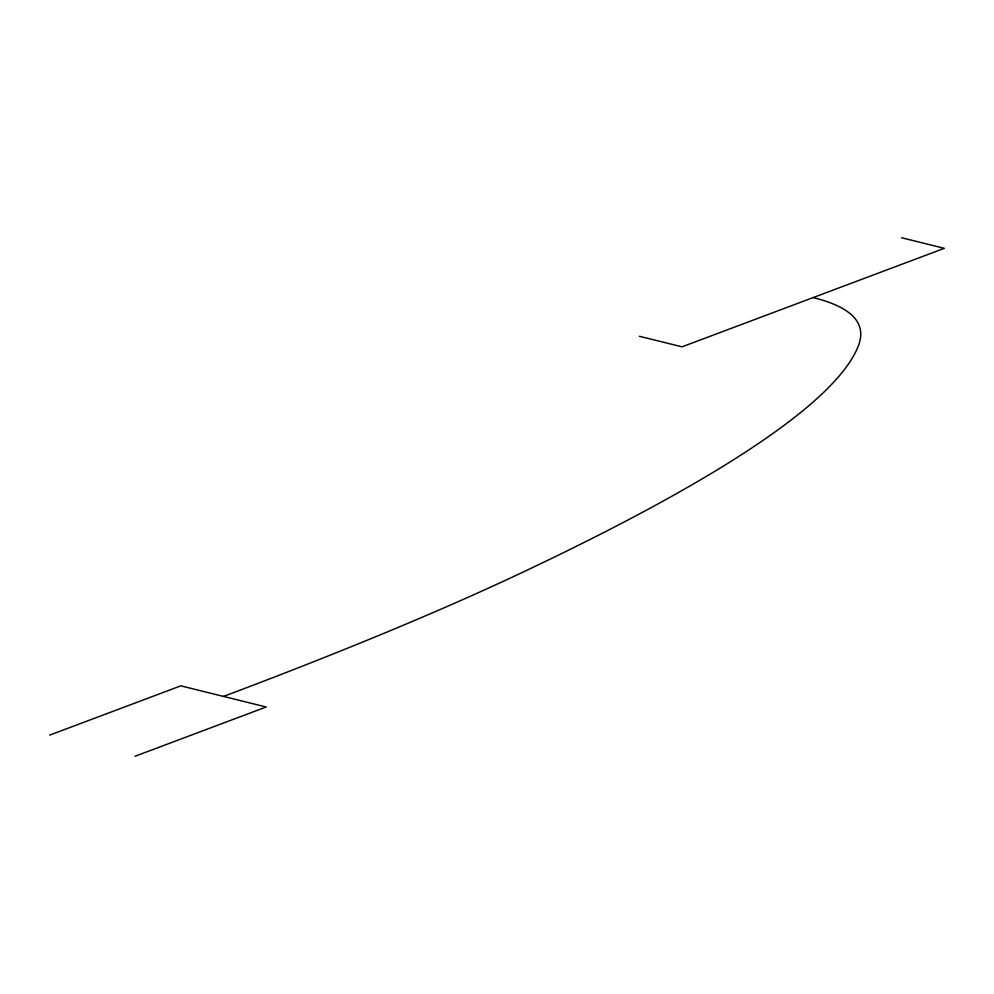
<?xml version="1.0" encoding="UTF-8"?>
<svg xmlns="http://www.w3.org/2000/svg" width="994" height="994" viewBox="0 0 994 994"><rect width="100%" height="100%" fill="white"/><g stroke="black" fill="none" stroke-linecap="round" stroke-linejoin="round"><path stroke-width="1.49" d="M49.7 735.113L180.833 685.848L266.193 706.995L135.06 756.248M901.62 237.752L944.3 248.326L682.046 346.831L639.353 336.27M223.513 696.421A1746.657 200.751 -14.7 0 0 523.714 571.774A2638.735 303.294 -14.7 0 0 858.555 345.303A1746.657 200.751 -14.7 0 0 813.167 297.579"/></g></svg>
